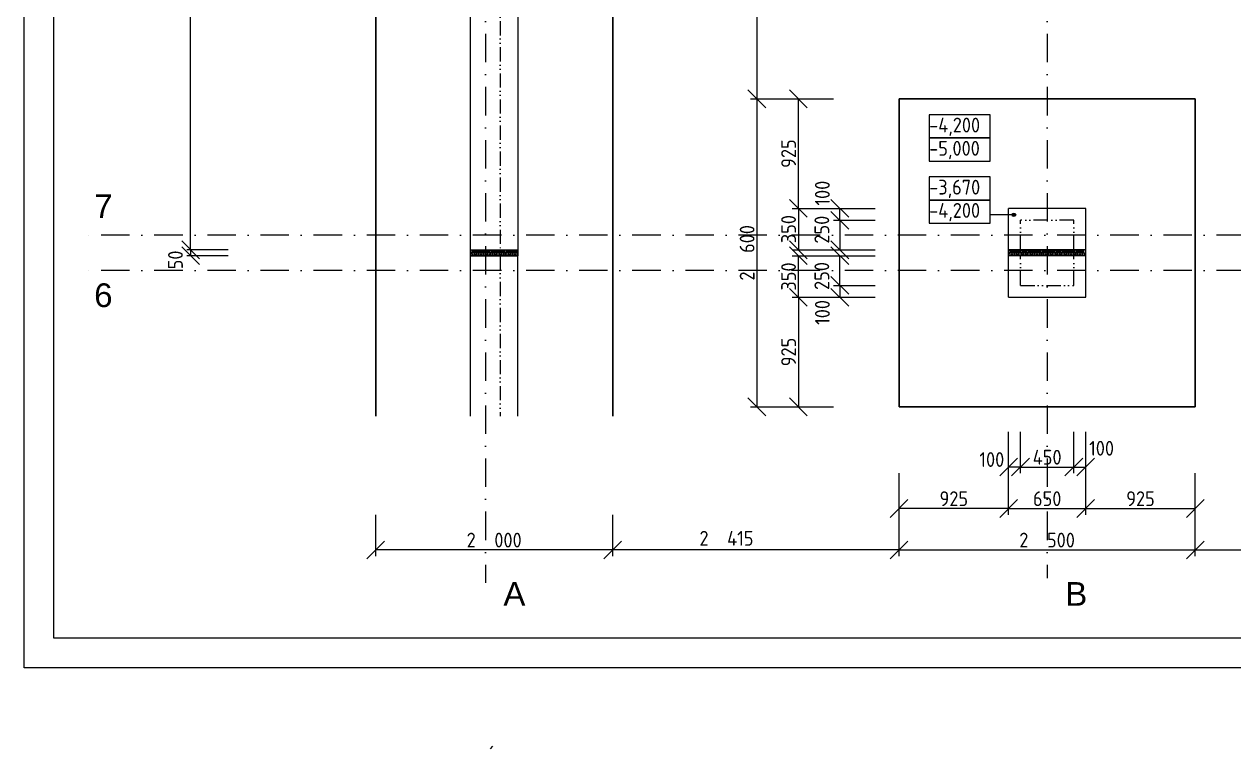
# Model space of a CAD drawing. Extents: x 4511820 to 5180432, y -1526536 to -944957.
# Drawn here: x 5092167 to 5102372, y -1470620 to -1464503 of the extents above; entities that cross this region are included whole.
import ezdxf

# ---------------------------------------------------------------- set-up
doc = ezdxf.new("R2010")
doc.units = 0
doc.header["$MEASUREMENT"] = 0
doc.linetypes.add('ACAD_ISO12W100', pattern=[22, 12, -3, 0.5, -3, 0.5, -3])
doc.linetypes.add('BODKOCIARKOVANA_3', pattern=[5.6, 3, -1.3, 0, -1.3])
doc.layers.get('0').update_dxf_attribs({"linetype": 'CONTINUOUS'})
doc.layers.get('Defpoints').update_dxf_attribs({"color": 61, "linetype": 'CONTINUOUS'})
for name, color, linetype in [('KÓTY', 4, 'CONTINUOUS'), ('MÚRY', 1, 'CONTINUOUS'), ('osi', 253, 'CONTINUOUS'), ('TENKÁ', 7, 'CONTINUOUS'), ('ZARIADENIE', 47, 'CONTINUOUS'), ('ŠRAFY', 82, 'CONTINUOUS')]:
    doc.layers.add(name, color=color, linetype=linetype)
doc.styles.add('styl1', font='arial.ttf')
doc.styles.add('STYLE1', font='isocp.shx')
doc.dimstyles.new('STANDARD-50', dxfattribs={"dimtxt": 125, "dimasz": 150, "dimexe": 10, "dimexo": 200, "dimgap": 20, "dimtad": 1, "dimdsep": 46, "dimlunit": 6, "dimtxsty": 'STYLE1', "dimblk1": 'OBLIQUE', "dimblk2": 'OBLIQUE', "dimsah": 1, "dimcen": 2.5, "dimse1": 1, "dimse2": 1, "dimadec": 0, "dimazin": 0, "dimtfac": 1, "dimtmove": 1, "dimatfit": 3, "dimldrblk": 'OBLIQUE', "dimfxl": 1, "dimtolj": 1, "dimtzin": 0, "dimarcsym": 0})

# ---------------------------------------------------------------- blocks, each defined once
blk = doc.blocks.new('_OBLIQUE')
at = {"color": 0, "linetype": 'ByBlock'}
blk.add_line((-0.5, -0.5), (0.5, 0.5), dxfattribs=at)
blk = doc.blocks.new('*D37545')
at = {"layer": 'Defpoints', "color": 0}
for p in [(5099497, -1461088), (5098348, -1465133), (5099547, -1465133)]:
    blk.add_point(p, dxfattribs=at)
at = {"layer": 'KÓTY', "color": 0, "lineweight": -2}
blk.add_line((5098348, -1461088), (5098348, -1465133), dxfattribs=at)
at = {"layer": 'KÓTY', "color": 0, "linetype": 'ByBlock', "lineweight": -2, "xscale": 150, "yscale": 150, "zscale": 150}
for p, rotation in [((5098348, -1461088), 90), ((5098348, -1465133), 270)]:
    blk.add_blockref('_OBLIQUE', p, dxfattribs=dict(at, rotation=rotation))
at = {"layer": 'KÓTY', "color": 0, "insert": (5098266, -1463111), "char_height": 125, "attachment_point": 5, "rotation": 90, "style": 'STYLE1'}
blk.add_mtext('\\A1;4ﾠ045', dxfattribs=at)
blk = doc.blocks.new('*D37551')
at = {"layer": 'Defpoints', "color": 0}
for p in [(5100472.5, -1466058), (5098698.5, -1466408), (5100472.5, -1466408)]:
    blk.add_point(p, dxfattribs=at)
at = {"layer": 'KÓTY', "color": 0, "lineweight": -2}
blk.add_line((5098698.5, -1466058), (5098698.5, -1466408), dxfattribs=at)
at = {"layer": 'KÓTY', "color": 0, "linetype": 'ByBlock', "lineweight": -2, "xscale": 150, "yscale": 150, "zscale": 150}
for p, rotation in [((5098698.5, -1466058), 90), ((5098698.5, -1466408), 270)]:
    blk.add_blockref('_OBLIQUE', p, dxfattribs=dict(at, rotation=rotation))
at = {"layer": 'KÓTY', "color": 0, "insert": (5098616, -1466233), "char_height": 125, "attachment_point": 5, "rotation": 90, "style": 'STYLE1'}
blk.add_mtext('\\A1;350', dxfattribs=at)
blk = doc.blocks.new('*D37553')
at = {"layer": 'Defpoints', "color": 0}
for p in [(5100572.5, -1466158), (5099048.5, -1466408), (5100572.5, -1466408)]:
    blk.add_point(p, dxfattribs=at)
at = {"layer": 'KÓTY', "color": 0, "lineweight": -2}
blk.add_line((5099048.5, -1466158), (5099048.5, -1466408), dxfattribs=at)
at = {"layer": 'KÓTY', "color": 0, "linetype": 'ByBlock', "lineweight": -2, "xscale": 150, "yscale": 150, "zscale": 150}
for p, rotation in [((5099048.5, -1466158), 90), ((5099048.5, -1466408), 270)]:
    blk.add_blockref('_OBLIQUE', p, dxfattribs=dict(at, rotation=rotation))
at = {"layer": 'KÓTY', "color": 0, "insert": (5098896.5, -1466237.5), "char_height": 125, "attachment_point": 5, "rotation": 90, "style": 'STYLE1'}
blk.add_mtext('\\A1;250', dxfattribs=at)
blk = doc.blocks.new('*D37554')
at = {"layer": 'Defpoints', "color": 0}
for p in [(5099048.5, -1466058), (5100572.5, -1466058), (5100572.5, -1466158)]:
    blk.add_point(p, dxfattribs=at)
at = {"layer": 'KÓTY', "color": 0, "lineweight": -2}
blk.add_line((5099048.5, -1466158), (5099048.5, -1466058), dxfattribs=at)
at = {"layer": 'KÓTY', "color": 0, "linetype": 'ByBlock', "lineweight": -2, "xscale": 150, "yscale": 150, "zscale": 150}
for p, rotation in [((5099048.5, -1466058), 90), ((5099048.5, -1466158), 270)]:
    blk.add_blockref('_OBLIQUE', p, dxfattribs=dict(at, rotation=rotation))
at = {"layer": 'KÓTY', "color": 0, "insert": (5098901, -1465929.5), "char_height": 125, "attachment_point": 5, "rotation": 90, "style": 'STYLE1'}
blk.add_mtext('\\A1;100', dxfattribs=at)
blk = doc.blocks.new('*D37555')
at = {"layer": 'Defpoints', "color": 0}
for p in [(5098698.5, -1465133), (5100472.5, -1465133), (5100472.5, -1466058)]:
    blk.add_point(p, dxfattribs=at)
at = {"layer": 'KÓTY', "color": 0, "lineweight": -2}
blk.add_line((5098698.5, -1466058), (5098698.5, -1465133), dxfattribs=at)
at = {"layer": 'KÓTY', "color": 0, "linetype": 'ByBlock', "lineweight": -2, "xscale": 150, "yscale": 150, "zscale": 150}
for p, rotation in [((5098698.5, -1465133), 90), ((5098698.5, -1466058), 270)]:
    blk.add_blockref('_OBLIQUE', p, dxfattribs=dict(at, rotation=rotation))
at = {"layer": 'KÓTY', "color": 0, "insert": (5098616, -1465595.5), "char_height": 125, "attachment_point": 5, "rotation": 90, "style": 'STYLE1'}
blk.add_mtext('\\A1;925', dxfattribs=at)
blk = doc.blocks.new('*D37556')
at = {"layer": 'Defpoints', "color": 0}
for p in [(5098698.5, -1466458), (5100472.5, -1466458), (5100472.5, -1466808)]:
    blk.add_point(p, dxfattribs=at)
at = {"layer": 'KÓTY', "color": 0, "lineweight": -2}
blk.add_line((5098698.5, -1466808), (5098698.5, -1466458), dxfattribs=at)
at = {"layer": 'KÓTY', "color": 0, "linetype": 'ByBlock', "lineweight": -2, "xscale": 150, "yscale": 150, "zscale": 150}
for p, rotation in [((5098698.5, -1466458), 90), ((5098698.5, -1466808), 270)]:
    blk.add_blockref('_OBLIQUE', p, dxfattribs=dict(at, rotation=rotation))
at = {"layer": 'KÓTY', "color": 0, "insert": (5098616, -1466633), "char_height": 125, "attachment_point": 5, "rotation": 90, "style": 'STYLE1'}
blk.add_mtext('\\A1;350', dxfattribs=at)
blk = doc.blocks.new('*D37557')
at = {"layer": 'Defpoints', "color": 0}
for p in [(5099048.5, -1466458), (5100572.5, -1466458), (5100572.5, -1466708)]:
    blk.add_point(p, dxfattribs=at)
at = {"layer": 'KÓTY', "color": 0, "lineweight": -2}
blk.add_line((5099048.5, -1466708), (5099048.5, -1466458), dxfattribs=at)
at = {"layer": 'KÓTY', "color": 0, "linetype": 'ByBlock', "lineweight": -2, "xscale": 150, "yscale": 150, "zscale": 150}
for p, rotation in [((5099048.5, -1466458), 90), ((5099048.5, -1466708), 270)]:
    blk.add_blockref('_OBLIQUE', p, dxfattribs=dict(at, rotation=rotation))
at = {"layer": 'KÓTY', "color": 0, "insert": (5098896.5, -1466628.5), "char_height": 125, "attachment_point": 5, "rotation": 90, "style": 'STYLE1'}
blk.add_mtext('\\A1;250', dxfattribs=at)
blk = doc.blocks.new('*D37558')
at = {"layer": 'Defpoints', "color": 0}
for p in [(5100572.5, -1466708), (5099048.5, -1466808), (5100572.5, -1466808)]:
    blk.add_point(p, dxfattribs=at)
at = {"layer": 'KÓTY', "color": 0, "lineweight": -2}
blk.add_line((5099048.5, -1466708), (5099048.5, -1466808), dxfattribs=at)
at = {"layer": 'KÓTY', "color": 0, "linetype": 'ByBlock', "lineweight": -2, "xscale": 150, "yscale": 150, "zscale": 150}
for p, rotation in [((5099048.5, -1466708), 90), ((5099048.5, -1466808), 270)]:
    blk.add_blockref('_OBLIQUE', p, dxfattribs=dict(at, rotation=rotation))
at = {"layer": 'KÓTY', "color": 0, "insert": (5098901, -1466936.5), "char_height": 125, "attachment_point": 5, "rotation": 90, "style": 'STYLE1'}
blk.add_mtext('\\A1;100', dxfattribs=at)
blk = doc.blocks.new('*D37559')
at = {"layer": 'Defpoints', "color": 0}
for p in [(5100472.5, -1466808), (5098698.5, -1467733), (5100472.5, -1467733)]:
    blk.add_point(p, dxfattribs=at)
at = {"layer": 'KÓTY', "color": 0, "lineweight": -2}
blk.add_line((5098698.5, -1466808), (5098698.5, -1467733), dxfattribs=at)
at = {"layer": 'KÓTY', "color": 0, "linetype": 'ByBlock', "lineweight": -2, "xscale": 150, "yscale": 150, "zscale": 150}
for p, rotation in [((5098698.5, -1466808), 90), ((5098698.5, -1467733), 270)]:
    blk.add_blockref('_OBLIQUE', p, dxfattribs=dict(at, rotation=rotation))
at = {"layer": 'KÓTY', "color": 0, "insert": (5098616, -1467270.5), "char_height": 125, "attachment_point": 5, "rotation": 90, "style": 'STYLE1'}
blk.add_mtext('\\A1;925', dxfattribs=at)
blk = doc.blocks.new('*D37567')
at = {"layer": 'Defpoints', "color": 0}
for p in [(5099547.5, -1466726.5), (5100472.5, -1466726.5), (5099547.5, -1468591)]:
    blk.add_point(p, dxfattribs=at)
at = {"layer": 'KÓTY', "color": 0, "lineweight": -2}
blk.add_line((5100472.5, -1468591), (5099547.5, -1468591), dxfattribs=at)
at = {"layer": 'KÓTY', "color": 0, "linetype": 'ByBlock', "lineweight": -2, "xscale": 150, "yscale": 150, "zscale": 150, "rotation": 180}
blk.add_blockref('_OBLIQUE', (5099547.5, -1468591), dxfattribs=at)
at = {"layer": 'KÓTY', "color": 0, "linetype": 'ByBlock', "lineweight": -2, "xscale": 150, "yscale": 150, "zscale": 150}
blk.add_blockref('_OBLIQUE', (5100472.5, -1468591), dxfattribs=at)
at = {"layer": 'KÓTY', "color": 0, "insert": (5100010, -1468508.5), "char_height": 125, "attachment_point": 5, "style": 'STYLE1'}
blk.add_mtext('\\A1;925', dxfattribs=at)
blk = doc.blocks.new('*D37568')
at = {"layer": 'Defpoints', "color": 0}
for p in [(5100572.5, -1466626.5), (5101022.5, -1466626.5), (5101022.5, -1468241)]:
    blk.add_point(p, dxfattribs=at)
at = {"layer": 'KÓTY', "color": 0, "lineweight": -2}
blk.add_line((5100572.5, -1468241), (5101022.5, -1468241), dxfattribs=at)
at = {"layer": 'KÓTY', "color": 0, "linetype": 'ByBlock', "lineweight": -2, "xscale": 150, "yscale": 150, "zscale": 150, "rotation": 180}
blk.add_blockref('_OBLIQUE', (5100572.5, -1468241), dxfattribs=at)
at = {"layer": 'KÓTY', "color": 0, "linetype": 'ByBlock', "lineweight": -2, "xscale": 150, "yscale": 150, "zscale": 150}
blk.add_blockref('_OBLIQUE', (5101022.5, -1468241), dxfattribs=at)
at = {"layer": 'KÓTY', "color": 0, "insert": (5100797.5, -1468158.5), "char_height": 125, "attachment_point": 5, "style": 'STYLE1'}
blk.add_mtext('\\A1;450', dxfattribs=at)
blk = doc.blocks.new('*D37569')
at = {"layer": 'Defpoints', "color": 0}
for p in [(5100472.5, -1466726.5), (5101122.5, -1466726.5), (5101122.5, -1468591)]:
    blk.add_point(p, dxfattribs=at)
at = {"layer": 'KÓTY', "color": 0, "lineweight": -2}
blk.add_line((5100472.5, -1468591), (5101122.5, -1468591), dxfattribs=at)
at = {"layer": 'KÓTY', "color": 0, "linetype": 'ByBlock', "lineweight": -2, "xscale": 150, "yscale": 150, "zscale": 150, "rotation": 180}
blk.add_blockref('_OBLIQUE', (5100472.5, -1468591), dxfattribs=at)
at = {"layer": 'KÓTY', "color": 0, "linetype": 'ByBlock', "lineweight": -2, "xscale": 150, "yscale": 150, "zscale": 150}
blk.add_blockref('_OBLIQUE', (5101122.5, -1468591), dxfattribs=at)
at = {"layer": 'KÓTY', "color": 0, "insert": (5100797.5, -1468508.5), "char_height": 125, "attachment_point": 5, "style": 'STYLE1'}
blk.add_mtext('\\A1;650', dxfattribs=at)
blk = doc.blocks.new('*D37570')
at = {"layer": 'Defpoints', "color": 0}
for p in [(5101122.5, -1466726.5), (5102047.5, -1466726.5), (5102047.5, -1468591)]:
    blk.add_point(p, dxfattribs=at)
at = {"layer": 'KÓTY', "color": 0, "lineweight": -2}
blk.add_line((5101122.5, -1468591), (5102047.5, -1468591), dxfattribs=at)
at = {"layer": 'KÓTY', "color": 0, "linetype": 'ByBlock', "lineweight": -2, "xscale": 150, "yscale": 150, "zscale": 150, "rotation": 180}
blk.add_blockref('_OBLIQUE', (5101122.5, -1468591), dxfattribs=at)
at = {"layer": 'KÓTY', "color": 0, "linetype": 'ByBlock', "lineweight": -2, "xscale": 150, "yscale": 150, "zscale": 150}
blk.add_blockref('_OBLIQUE', (5102047.5, -1468591), dxfattribs=at)
at = {"layer": 'KÓTY', "color": 0, "insert": (5101585, -1468508.5), "char_height": 125, "attachment_point": 5, "style": 'STYLE1'}
blk.add_mtext('\\A1;925', dxfattribs=at)
blk = doc.blocks.new('*D37571')
at = {"layer": 'Defpoints', "color": 0}
for p in [(5101022.5, -1466626.5), (5101122.5, -1466626.5), (5101122.5, -1468241)]:
    blk.add_point(p, dxfattribs=at)
at = {"layer": 'KÓTY', "color": 0, "lineweight": -2}
blk.add_line((5101022.5, -1468241), (5101122.5, -1468241), dxfattribs=at)
at = {"layer": 'KÓTY', "color": 0, "linetype": 'ByBlock', "lineweight": -2, "xscale": 150, "yscale": 150, "zscale": 150, "rotation": 180}
blk.add_blockref('_OBLIQUE', (5101022.5, -1468241), dxfattribs=at)
at = {"layer": 'KÓTY', "color": 0, "linetype": 'ByBlock', "lineweight": -2, "xscale": 150, "yscale": 150, "zscale": 150}
blk.add_blockref('_OBLIQUE', (5101122.5, -1468241), dxfattribs=at)
at = {"layer": 'KÓTY', "color": 0, "insert": (5101256.5, -1468083), "char_height": 125, "attachment_point": 5, "style": 'STYLE1'}
blk.add_mtext('\\A1;100', dxfattribs=at)
blk = doc.blocks.new('*D37572')
at = {"layer": 'Defpoints', "color": 0}
for p in [(5100472.5, -1466626.5), (5100572.5, -1466626.5), (5100472.5, -1468241)]:
    blk.add_point(p, dxfattribs=at)
at = {"layer": 'KÓTY', "color": 0, "lineweight": -2}
blk.add_line((5100572.5, -1468241), (5100472.5, -1468241), dxfattribs=at)
at = {"layer": 'KÓTY', "color": 0, "linetype": 'ByBlock', "lineweight": -2, "xscale": 150, "yscale": 150, "zscale": 150, "rotation": 180}
blk.add_blockref('_OBLIQUE', (5100472.5, -1468241), dxfattribs=at)
at = {"layer": 'KÓTY', "color": 0, "linetype": 'ByBlock', "lineweight": -2, "xscale": 150, "yscale": 150, "zscale": 150}
blk.add_blockref('_OBLIQUE', (5100572.5, -1468241), dxfattribs=at)
at = {"layer": 'KÓTY', "color": 0, "insert": (5100330.5, -1468178), "char_height": 125, "attachment_point": 5, "style": 'STYLE1'}
blk.add_mtext('\\A1;100', dxfattribs=at)
blk = doc.blocks.new('*D37573')
at = {"layer": 'Defpoints', "color": 0}
for p in [(5103497, -1467480), (5102047, -1467580), (5103497, -1468941)]:
    blk.add_point(p, dxfattribs=at)
at = {"layer": 'KÓTY', "color": 0, "lineweight": -2}
blk.add_line((5102047, -1468941), (5103497, -1468941), dxfattribs=at)
at = {"layer": 'KÓTY', "color": 0, "linetype": 'ByBlock', "lineweight": -2, "xscale": 150, "yscale": 150, "zscale": 150, "rotation": 180}
blk.add_blockref('_OBLIQUE', (5102047, -1468941), dxfattribs=at)
at = {"layer": 'KÓTY', "color": 0, "linetype": 'ByBlock', "lineweight": -2, "xscale": 150, "yscale": 150, "zscale": 150}
blk.add_blockref('_OBLIQUE', (5103497, -1468941), dxfattribs=at)
at = {"layer": 'KÓTY', "color": 0, "insert": (5102772, -1468858), "char_height": 125, "attachment_point": 5, "style": 'STYLE1'}
blk.add_mtext('\\A1;1ﾠ450', dxfattribs=at)
blk = doc.blocks.new('*D37576')
at = {"layer": 'Defpoints', "color": 0}
for p in [(5097132, -1467577), (5099547, -1467577), (5097132, -1468941)]:
    blk.add_point(p, dxfattribs=at)
at = {"layer": 'KÓTY', "color": 0, "lineweight": -2}
blk.add_line((5099547, -1468941), (5097132, -1468941), dxfattribs=at)
at = {"layer": 'KÓTY', "color": 0, "linetype": 'ByBlock', "lineweight": -2, "xscale": 150, "yscale": 150, "zscale": 150, "rotation": 180}
blk.add_blockref('_OBLIQUE', (5097132, -1468941), dxfattribs=at)
at = {"layer": 'KÓTY', "color": 0, "linetype": 'ByBlock', "lineweight": -2, "xscale": 150, "yscale": 150, "zscale": 150}
blk.add_blockref('_OBLIQUE', (5099547, -1468941), dxfattribs=at)
at = {"layer": 'KÓTY', "color": 0, "insert": (5098092, -1468843), "char_height": 125, "attachment_point": 5, "style": 'STYLE1'}
blk.add_mtext('\\A1;2ﾠ415', dxfattribs=at)
blk = doc.blocks.new('*D37577')
at = {"layer": 'Defpoints', "color": 0}
for p in [(5095132, -1466377), (5097132, -1466377), (5095132, -1468941)]:
    blk.add_point(p, dxfattribs=at)
at = {"layer": 'KÓTY', "color": 0, "lineweight": -2}
blk.add_line((5097132, -1468941), (5095132, -1468941), dxfattribs=at)
at = {"layer": 'KÓTY', "color": 0, "linetype": 'ByBlock', "lineweight": -2, "xscale": 150, "yscale": 150, "zscale": 150, "rotation": 180}
blk.add_blockref('_OBLIQUE', (5095132, -1468941), dxfattribs=at)
at = {"layer": 'KÓTY', "color": 0, "linetype": 'ByBlock', "lineweight": -2, "xscale": 150, "yscale": 150, "zscale": 150}
blk.add_blockref('_OBLIQUE', (5097132, -1468941), dxfattribs=at)
at = {"layer": 'KÓTY', "color": 0, "insert": (5096132, -1468858), "char_height": 125, "attachment_point": 5, "style": 'STYLE1'}
blk.add_mtext('\\A1;2ﾠ000', dxfattribs=at)
blk = doc.blocks.new('*D37578')
at = {"layer": 'Defpoints', "color": 0}
for p in [(5099547, -1467577), (5102047, -1467577), (5102047, -1468941)]:
    blk.add_point(p, dxfattribs=at)
at = {"layer": 'KÓTY', "color": 0, "lineweight": -2}
blk.add_line((5099547, -1468941), (5102047, -1468941), dxfattribs=at)
at = {"layer": 'KÓTY', "color": 0, "linetype": 'ByBlock', "lineweight": -2, "xscale": 150, "yscale": 150, "zscale": 150, "rotation": 180}
blk.add_blockref('_OBLIQUE', (5099547, -1468941), dxfattribs=at)
at = {"layer": 'KÓTY', "color": 0, "linetype": 'ByBlock', "lineweight": -2, "xscale": 150, "yscale": 150, "zscale": 150}
blk.add_blockref('_OBLIQUE', (5102047, -1468941), dxfattribs=at)
at = {"layer": 'KÓTY', "color": 0, "insert": (5100797, -1468858), "char_height": 125, "attachment_point": 5, "style": 'STYLE1'}
blk.add_mtext('\\A1;2ﾠ500', dxfattribs=at)
blk = doc.blocks.new('*D39346')
at = {"layer": 'Defpoints', "color": 0}
for p in [(5099547, -1465133), (5098348, -1467733), (5099547, -1467733)]:
    blk.add_point(p, dxfattribs=at)
at = {"layer": 'KÓTY', "color": 0, "lineweight": -2}
blk.add_line((5098348, -1465133), (5098348, -1467733), dxfattribs=at)
at = {"layer": 'KÓTY', "color": 0, "linetype": 'ByBlock', "lineweight": -2, "xscale": 150, "yscale": 150, "zscale": 150}
for p, rotation in [((5098348, -1465133), 90), ((5098348, -1467733), 270)]:
    blk.add_blockref('_OBLIQUE', p, dxfattribs=dict(at, rotation=rotation))
at = {"layer": 'KÓTY', "color": 0, "insert": (5098266, -1466433), "char_height": 125, "attachment_point": 5, "rotation": 90, "style": 'STYLE1'}
blk.add_mtext('\\A1;2ﾠ600', dxfattribs=at)
blk = doc.blocks.new('*D55220')
at = {"layer": 'Defpoints', "color": 0}
for p in [(5093571, -1439318), (5095932, -1439318), (5095932, -1466408)]:
    blk.add_point(p, dxfattribs=at)
at = {"layer": 'KÓTY', "color": 0, "lineweight": -2}
blk.add_line((5093571, -1466408), (5093571, -1439318), dxfattribs=at)
at = {"layer": 'KÓTY', "color": 0, "linetype": 'ByBlock', "lineweight": -2, "xscale": 150, "yscale": 150, "zscale": 150}
for p, rotation in [((5093571, -1439318), 90), ((5093571, -1466408), 270)]:
    blk.add_blockref('_OBLIQUE', p, dxfattribs=dict(at, rotation=rotation))
at = {"layer": 'KÓTY', "color": 0, "insert": (5093489, -1452863), "char_height": 125, "attachment_point": 5, "rotation": 90, "style": 'STYLE1'}
blk.add_mtext('\\A1;27ﾠ090', dxfattribs=at)
blk = doc.blocks.new('*D55221')
at = {"layer": 'Defpoints', "color": 0}
for p in [(5093571, -1466458), (5095932, -1466408), (5095932, -1466458)]:
    blk.add_point(p, dxfattribs=at)
at = {"layer": 'KÓTY', "color": 0, "lineweight": -2}
blk.add_line((5093571, -1466408), (5093571, -1466458), dxfattribs=at)
at = {"layer": 'KÓTY', "color": 0, "linetype": 'ByBlock', "lineweight": -2, "xscale": 150, "yscale": 150, "zscale": 150}
for p, rotation in [((5093571, -1466408), 90), ((5093571, -1466458), 270)]:
    blk.add_blockref('_OBLIQUE', p, dxfattribs=dict(at, rotation=rotation))
at = {"layer": 'KÓTY', "color": 0, "insert": (5093443, -1466493), "char_height": 125, "attachment_point": 5, "rotation": 90, "style": 'STYLE1'}
blk.add_mtext('\\A1;50', dxfattribs=at)

msp = doc.modelspace()

# ---------------------------------------------------------------- hatches: boundary and pattern name
at = {"layer": 'KÓTY', "ltscale": 0.25}
msp.add_hatch(color=256, dxfattribs=at).paths.add_polyline_path([(5100502, -1466112, 1), (5100532, -1466112, 1)])

# ---------------------------------------------------------------- linework, layer by layer
at = {"layer": 'KÓTY'}
for p, q in [((5098295.097, -1465133), (5098645.097, -1465133)), ((5098645.097, -1465133), (5098995.097, -1465133)), ((5098645.097, -1466058), (5098995.097, -1466058)), ((5098995.097, -1466058), (5099345.097, -1466058)), ((5098995.097, -1466158), (5099345.097, -1466158)), ((5100517, -1466112), (5100317.816, -1466112)), ((5093888.874, -1466408), (5093538.874, -1466408)), ((5093888.874, -1466458), (5093538.874, -1466458)), ((5098645.097, -1466408), (5098995.097, -1466408)), ((5098645.097, -1466458), (5098995.097, -1466458)), ((5098995.097, -1466408), (5099345.097, -1466408)), ((5098995.097, -1466458), (5099345.097, -1466458)), ((5098995.097, -1466708), (5099345.097, -1466708)), ((5098645.097, -1466808), (5098995.097, -1466808)), ((5098995.097, -1466808), (5099345.097, -1466808)), ((5098295.097, -1467733), (5098645.097, -1467733)), ((5098645.097, -1467733), (5098995.097, -1467733)), ((5098645.097, -1467733), (5098995.097, -1467733)), ((5100472.5, -1468294.403), (5100472.5, -1467944.403)), ((5100572.5, -1468294.403), (5100572.5, -1467944.403)), ((5101022.5, -1468294.403), (5101022.5, -1467944.403)), ((5101122.5, -1468294.403), (5101122.5, -1467944.403)), ((5099547.5, -1468644.403), (5099547.5, -1468294.403)), ((5100472.5, -1468644.403), (5100472.5, -1468294.403)), ((5101122.5, -1468644.403), (5101122.5, -1468294.403)), ((5102047.5, -1468644.403), (5102047.5, -1468294.403)), ((5095132.5, -1468994.403), (5095132.5, -1468644.403)), ((5097132.5, -1468994.403), (5097132.5, -1468644.403)), ((5099547.5, -1468994.403), (5099547.5, -1468644.403)), ((5102047.5, -1468994.403), (5102047.5, -1468644.403))]:
    msp.add_line(p, q, dxfattribs=at)
at = {"layer": 'KÓTY', "ltscale": 0.25}
msp.add_circle((5100517, -1466112), 15, dxfattribs=at)
at = {"layer": 'MÚRY', "linetype": 'Continuous', "lineweight": 30}
for p, q in [((5095132.5, -1439318), (5095132.5, -1467812.5)), ((5097132.5, -1441118), (5097132.5, -1467812.5)), ((5099547.5, -1467733), (5099547.5, -1465133)), ((5099547.5, -1465133), (5102047.5, -1465133)), ((5102047.5, -1467733), (5102047.5, -1465133)), ((5099547.5, -1467733), (5102047.5, -1467733))]:
    msp.add_line(p, q, dxfattribs=at)
at = {"layer": 'osi', "linetype": 'BODKOCIARKOVANA_3', "ltscale": 80}
for p, q in [((5096057.5, -1437250.906), (5096057.5, -1469218.809)), ((5100797.5, -1437250.906), (5100797.5, -1469178.809)), ((5158927.164, -1466283), (5092648, -1466283)), ((5158927.164, -1466583), (5092648, -1466583))]:
    msp.add_line(p, q, dxfattribs=at)
at = {"layer": 'TENKÁ', "color": 7}
for p, q in [((5092166.96, -1469935.424), (5092166.96, -1436577.046)), ((5092416.96, -1469685.424), (5092416.96, -1436827.046)), ((5169682, -1469685.424), (5092416.96, -1469685.424)), ((5169932, -1469935.424), (5092166.96, -1469935.424))]:
    msp.add_line(p, q, dxfattribs=at)
at = {"layer": 'TENKÁ', "linetype": 'Continuous', "lineweight": 25}
for p, q in [((5095932.5, -1466458), (5095932.5, -1440018)), ((5096332.5, -1444256.016), (5096332.5, -1466458)), ((5101122.5, -1466058), (5100472.5, -1466058)), ((5100472.5, -1466808), (5100472.5, -1466058)), ((5101122.5, -1466808), (5101122.5, -1466058)), ((5095932.5, -1466408), (5096332.5, -1466408)), ((5095932.5, -1467812.5), (5095932.5, -1466458)), ((5095932.5, -1466458), (5096332.5, -1466458)), ((5096332.5, -1467812.5), (5096332.5, -1466458)), ((5100572.5, -1466408), (5100472.5, -1466408)), ((5100572.5, -1466458), (5100472.5, -1466458)), ((5101122.5, -1466408), (5100572.5, -1466408)), ((5101122.5, -1466458), (5100572.5, -1466458)), ((5100472.5, -1466808), (5101122.5, -1466808))]:
    msp.add_line(p, q, dxfattribs=at)
at = {"layer": 'TENKÁ', "color": 40, "linetype": 'ACAD_ISO12W100', "ltscale": 10}
for p, q in [((5096182.5, -1444018), (5096182.5, -1466408)), ((5101022.5, -1466158), (5100572.5, -1466158)), ((5100572.5, -1466408), (5100572.5, -1466158)), ((5101022.5, -1466408), (5101022.5, -1466158)), ((5096182.5, -1466458), (5096182.5, -1467812.5)), ((5100572.5, -1466708), (5100572.5, -1466458)), ((5101022.5, -1466708), (5101022.5, -1466458)), ((5100572.5, -1466708), (5101022.5, -1466708))]:
    msp.add_line(p, q, dxfattribs=at)
at = {"layer": 'TENKÁ', "ltscale": 0.25}
for points in [[(5100317.816, -1465463.25), (5100317.816, -1465267), (5099803.184, -1465267), (5099803.184, -1465463.25)], [(5100317.816, -1465659.5), (5100317.816, -1465463.25), (5099803.184, -1465463.25), (5099803.184, -1465659.5)], [(5100317.816, -1465987.5), (5100317.816, -1465791.25), (5099803.184, -1465791.25), (5099803.184, -1465987.5)], [(5100317.816, -1466183.75), (5100317.816, -1465987.5), (5099803.184, -1465987.5), (5099803.184, -1466183.75)]]:
    msp.add_lwpolyline(points, close=True, dxfattribs=at)
at = {"layer": 'ZARIADENIE', "ltscale": 0.25}
msp.add_line((5096118.251, -1470597.41), (5096098.424, -1470619.925), dxfattribs=at)
at = {"layer": 'ŠRAFY'}
for points in [[(5096149.414, -1466411.001, 0.503263342), (5096142.05, -1466420.637), (5096149.012, -1466444.854, -1.328013808), (5096134.5, -1466444.854), (5096141.462, -1466420.637, 1.328013808), (5096126.949, -1466420.637), (5096133.912, -1466444.854, -1.328013808), (5096119.399, -1466444.854), (5096126.361, -1466420.637, 1.328013808), (5096111.848, -1466420.637), (5096118.811, -1466444.854, -1.328013808), (5096104.298, -1466444.854), (5096111.26, -1466420.637, 1.328013808), (5096096.748, -1466420.637), (5096103.71, -1466444.854, -1.328013808), (5096089.197, -1466444.854), (5096096.16, -1466420.637, 1.328013808), (5096081.647, -1466420.637), (5096088.609, -1466444.854, -1.328013808), (5096074.096, -1466444.854), (5096081.059, -1466420.637, 1.328013808), (5096066.546, -1466420.637), (5096073.508, -1466444.854, -1.328013808), (5096058.996, -1466444.854), (5096065.958, -1466420.637, 1.328013808), (5096051.445, -1466420.637), (5096058.408, -1466444.854, -1.328013808), (5096043.895, -1466444.854), (5096050.857, -1466420.637, 1.328013808), (5096036.344, -1466420.637), (5096043.307, -1466444.854, -1.328013808), (5096028.794, -1466444.854), (5096035.756, -1466420.637, 1.328013808), (5096021.244, -1466420.637), (5096028.206, -1466444.854, -1.328013808), (5096013.693, -1466444.854), (5096020.656, -1466420.637, 1.328013808), (5096006.143, -1466420.637), (5096013.105, -1466444.854, -1.328013808), (5095998.592, -1466444.854), (5096005.555, -1466420.637, 1.328013808), (5095991.042, -1466420.637), (5095998.004, -1466444.854, -1.328013808), (5095983.492, -1466444.854), (5095990.454, -1466420.637, 1.328013808), (5095975.941, -1466420.637), (5095982.904, -1466444.854, -1.328013808), (5095968.391, -1466444.854), (5095975.353, -1466420.637, 1.328013808), (5095960.84, -1466420.637), (5095967.803, -1466444.854, -1.328013808), (5095953.29, -1466444.854), (5095960.252, -1466420.637, 1.328013808), (5095945.74, -1466420.637), (5095952.702, -1466444.854, -1.328013808), (5095938.189, -1466444.854), (5095945.152, -1466420.637, 0.716227228), (5095933.414, -1466412.474, 0.716227228)], [(5096332.5, -1466411.265, 0.584789195), (5096323.26, -1466420.637), (5096330.222, -1466444.854, -1.328013808), (5096315.709, -1466444.854), (5096322.672, -1466420.637, 1.328013808), (5096308.159, -1466420.637), (5096315.121, -1466444.854, -1.328013808), (5096300.608, -1466444.854), (5096307.571, -1466420.637, 1.328013808), (5096293.058, -1466420.637), (5096300.02, -1466444.854, -1.328013808), (5096285.508, -1466444.854), (5096292.47, -1466420.637, 1.328013808), (5096277.957, -1466420.637), (5096284.92, -1466444.854, -1.328013808), (5096270.407, -1466444.854), (5096277.369, -1466420.637, 1.328013808), (5096262.856, -1466420.637), (5096269.819, -1466444.854, -1.328013808), (5096255.306, -1466444.854), (5096262.268, -1466420.637, 1.328013808), (5096247.756, -1466420.637), (5096254.718, -1466444.854, -1.328013808), (5096240.205, -1466444.854), (5096247.168, -1466420.637, 1.328013808), (5096232.655, -1466420.637), (5096239.617, -1466444.854, -1.328013808), (5096225.104, -1466444.854), (5096232.067, -1466420.637, 1.328013808), (5096217.554, -1466420.637), (5096224.516, -1466444.854, -1.328013808), (5096210.004, -1466444.854), (5096216.966, -1466420.637, 1.328013808), (5096202.453, -1466420.637), (5096209.416, -1466444.854, -1.328013808), (5096194.903, -1466444.854), (5096201.865, -1466420.637, 1.328013808), (5096187.352, -1466420.637), (5096194.315, -1466444.854, -1.328013808), (5096179.802, -1466444.854), (5096186.764, -1466420.637, 1.328013808), (5096172.252, -1466420.637), (5096179.214, -1466444.854, -1.328013808), (5096164.701, -1466444.854), (5096171.664, -1466420.637, 1.328013808), (5096157.151, -1466420.637), (5096164.113, -1466444.854, -1.328013808), (5096149.6, -1466444.854), (5096156.563, -1466420.637, 0.716227228), (5096144.825, -1466412.474, 0.716227228)], [(5100689.414, -1466411.001, 0.503263342), (5100682.05, -1466420.637), (5100689.012, -1466444.854, -1.328013808), (5100674.5, -1466444.854), (5100681.462, -1466420.637, 1.328013808), (5100666.949, -1466420.637), (5100673.912, -1466444.854, -1.328013808), (5100659.399, -1466444.854), (5100666.361, -1466420.637, 1.328013808), (5100651.848, -1466420.637), (5100658.811, -1466444.854, -1.328013808), (5100644.298, -1466444.854), (5100651.26, -1466420.637, 1.328013808), (5100636.748, -1466420.637), (5100643.71, -1466444.854, -1.328013808), (5100629.197, -1466444.854), (5100636.16, -1466420.637, 1.328013808), (5100621.647, -1466420.637), (5100628.609, -1466444.854, -1.328013808), (5100614.096, -1466444.854), (5100621.059, -1466420.637, 1.328013808), (5100606.546, -1466420.637), (5100613.508, -1466444.854, -1.328013808), (5100598.996, -1466444.854), (5100605.958, -1466420.637, 1.328013808), (5100591.445, -1466420.637), (5100598.408, -1466444.854, -1.328013808), (5100583.895, -1466444.854), (5100590.857, -1466420.637, 1.328013808), (5100576.344, -1466420.637), (5100583.307, -1466444.854, -1.328013808), (5100568.794, -1466444.854), (5100575.756, -1466420.637, 1.328013808), (5100561.244, -1466420.637), (5100568.206, -1466444.854, -1.328013808), (5100553.693, -1466444.854), (5100560.656, -1466420.637, 1.328013808), (5100546.143, -1466420.637), (5100553.105, -1466444.854, -1.328013808), (5100538.592, -1466444.854), (5100545.555, -1466420.637, 1.328013808), (5100531.042, -1466420.637), (5100538.004, -1466444.854, -1.328013808), (5100523.492, -1466444.854), (5100530.454, -1466420.637, 1.328013808), (5100515.941, -1466420.637), (5100522.904, -1466444.854, -1.328013808), (5100508.391, -1466444.854), (5100515.353, -1466420.637, 1.328013808), (5100500.84, -1466420.637), (5100507.803, -1466444.854, -1.328013808), (5100493.29, -1466444.854), (5100500.252, -1466420.637, 1.328013808), (5100485.74, -1466420.637), (5100492.702, -1466444.854, -1.328013808), (5100478.189, -1466444.854), (5100485.152, -1466420.637, 0.716227228), (5100473.414, -1466412.474, 0.716227228)], [(5100900.825, -1466411.001, 0.503263342), (5100893.461, -1466420.637), (5100900.424, -1466444.854, -1.328013808), (5100885.911, -1466444.854), (5100892.873, -1466420.637, 1.328013808), (5100878.36, -1466420.637), (5100885.323, -1466444.854, -1.328013808), (5100870.81, -1466444.854), (5100877.772, -1466420.637, 1.328013808), (5100863.26, -1466420.637), (5100870.222, -1466444.854, -1.328013808), (5100855.709, -1466444.854), (5100862.672, -1466420.637, 1.328013808), (5100848.159, -1466420.637), (5100855.121, -1466444.854, -1.328013808), (5100840.608, -1466444.854), (5100847.571, -1466420.637, 1.328013808), (5100833.058, -1466420.637), (5100840.02, -1466444.854, -1.328013808), (5100825.508, -1466444.854), (5100832.47, -1466420.637, 1.328013808), (5100817.957, -1466420.637), (5100824.92, -1466444.854, -1.328013808), (5100810.407, -1466444.854), (5100817.369, -1466420.637, 1.328013808), (5100802.856, -1466420.637), (5100809.819, -1466444.854, -1.328013808), (5100795.306, -1466444.854), (5100802.268, -1466420.637, 1.328013808), (5100787.756, -1466420.637), (5100794.718, -1466444.854, -1.328013808), (5100780.205, -1466444.854), (5100787.168, -1466420.637, 1.328013808), (5100772.655, -1466420.637), (5100779.617, -1466444.854, -1.328013808), (5100765.104, -1466444.854), (5100772.067, -1466420.637, 1.328013808), (5100757.554, -1466420.637), (5100764.516, -1466444.854, -1.328013808), (5100750.004, -1466444.854), (5100756.966, -1466420.637, 1.328013808), (5100742.453, -1466420.637), (5100749.416, -1466444.854, -1.328013808), (5100734.903, -1466444.854), (5100741.865, -1466420.637, 1.328013808), (5100727.352, -1466420.637), (5100734.315, -1466444.854, -1.328013808), (5100719.802, -1466444.854), (5100726.764, -1466420.637, 1.328013808), (5100712.252, -1466420.637), (5100719.214, -1466444.854, -1.328013808), (5100704.701, -1466444.854), (5100711.664, -1466420.637, 1.328013808), (5100697.151, -1466420.637), (5100704.113, -1466444.854, -1.328013808), (5100689.6, -1466444.854), (5100696.563, -1466420.637, 0.716227228), (5100684.825, -1466412.474, 0.716227228)], [(5101112.237, -1466411.001, 0.503263342), (5101104.872, -1466420.637), (5101111.835, -1466444.854, -1.328013808), (5101097.322, -1466444.854), (5101104.284, -1466420.637, 1.328013808), (5101089.772, -1466420.637), (5101096.734, -1466444.854, -1.328013808), (5101082.221, -1466444.854), (5101089.184, -1466420.637, 1.328013808), (5101074.671, -1466420.637), (5101081.633, -1466444.854, -1.328013808), (5101067.12, -1466444.854), (5101074.083, -1466420.637, 1.328013808), (5101059.57, -1466420.637), (5101066.532, -1466444.854, -1.328013808), (5101052.02, -1466444.854), (5101058.982, -1466420.637, 1.328013808), (5101044.469, -1466420.637), (5101051.432, -1466444.854, -1.328013808), (5101036.919, -1466444.854), (5101043.881, -1466420.637, 1.328013808), (5101029.368, -1466420.637), (5101036.331, -1466444.854, -1.328013808), (5101021.818, -1466444.854), (5101028.78, -1466420.637, 1.328013808), (5101014.268, -1466420.637), (5101021.23, -1466444.854, -1.328013808), (5101006.717, -1466444.854), (5101013.68, -1466420.637, 1.328013808), (5100999.167, -1466420.637), (5101006.129, -1466444.854, -1.328013808), (5100991.616, -1466444.854), (5100998.579, -1466420.637, 1.328013808), (5100984.066, -1466420.637), (5100991.028, -1466444.854, -1.328013808), (5100976.516, -1466444.854), (5100983.478, -1466420.637, 1.328013808), (5100968.965, -1466420.637), (5100975.928, -1466444.854, -1.328013808), (5100961.415, -1466444.854), (5100968.377, -1466420.637, 1.328013808), (5100953.864, -1466420.637), (5100960.827, -1466444.854, -1.328013808), (5100946.314, -1466444.854), (5100953.276, -1466420.637, 1.328013808), (5100938.764, -1466420.637), (5100945.726, -1466444.854, -1.328013808), (5100931.213, -1466444.854), (5100938.176, -1466420.637, 1.328013808), (5100923.663, -1466420.637), (5100930.625, -1466444.854, -1.328013808), (5100916.112, -1466444.854), (5100923.075, -1466420.637, 1.328013808), (5100908.562, -1466420.637), (5100915.524, -1466444.854, -1.328013808), (5100901.012, -1466444.854), (5100907.974, -1466420.637, 0.716227228), (5100896.237, -1466412.474, 0.716227228)]]:
    msp.add_lwpolyline(points, format="xyb", dxfattribs=at).dxf.unprotected_set("ltscale", 0)

# ---------------------------------------------------------------- texts
at = {"layer": 'TENKÁ', "ltscale": 0.25}
for s, height, style, p in [('-4,200', 125, 'STYLE1', (5099802.073, -1465417.201)), ('-5,000', 125, 'STYLE1', (5099802.073, -1465613.451)), ('-3,670', 125, 'STYLE1', (5099802.073, -1465941.451)), ('7', 200, 'styl1', (5092757.144, -1466140.097)), ('-4,200', 125, 'STYLE1', (5099802.073, -1466137.701)), ('6', 200, 'styl1', (5092757.144, -1466890.769)), ('A', 200, 'styl1', (5096209.554, -1469412.207)), ('B', 200, 'styl1', (5100949.554, -1469412.207))]:
    msp.add_text(s, height=height, dxfattribs=dict(at, style=style)).set_placement(p)

# ---------------------------------------------------------------- dimensions: what is measured, and where the dimension line sits
at = {"layer": 'KÓTY'}
for base, p1, p2, angle, picture, middle in [((5093571.135, -1439318), (5095932.5, -1466408), (5095932.5, -1439318), 90, '*D55220', (5093488.592, -1452863)), ((5098348.5, -1465133), (5099497.5, -1461088), (5099547.5, -1465133), 90, '*D37545', (5098265.957, -1463110.5)), ((5098348.5, -1467733), (5099547.5, -1465133), (5099547.5, -1467733), 90, '*D39346', (5098265.957, -1466433)), ((5098698.5, -1465133), (5100472.5, -1466058), (5100472.5, -1465133), 90, '*D37555', (5098616, -1465595.5)), ((5098698.5, -1466408), (5100472.5, -1466058), (5100472.5, -1466408), 90, '*D37551', (5098616, -1466233)), ((5098698.5, -1466458), (5100472.5, -1466808), (5100472.5, -1466458), 270, '*D37556', (5098616, -1466633)), ((5098698.5, -1467733), (5100472.5, -1466808), (5100472.5, -1467733), 270, '*D37559', (5098616, -1467270.5))]:
    dim = msp.add_linear_dim(base=base, p1=p1, p2=p2, angle=angle, dimstyle='STANDARD-50', override={"dimtxsty": 'STYLE1', "dimldrblk": 'OBLIQUE'}, dxfattribs=at)
    dim.commit()
    dim.dimension.update_dxf_attribs({"geometry": picture, "text_midpoint": middle})
for base, p1, p2, angle, picture, middle in [((5099048.5, -1466058), (5100572.5, -1466158), (5100572.5, -1466058), 90, '*D37554', (5098983.5, -1465929.5)), ((5099048.5, -1466408), (5100572.5, -1466158), (5100572.5, -1466408), 90, '*D37553', (5098979, -1466237.5)), ((5093571.135, -1466458), (5095932.5, -1466408), (5095932.5, -1466458), 90, '*D55221', (5093525.564, -1466493.135)), ((5099048.5, -1466458), (5100572.5, -1466708), (5100572.5, -1466458), 270, '*D37557', (5098979, -1466628.5)), ((5099048.5, -1466808), (5100572.5, -1466708), (5100572.5, -1466808), 270, '*D37558', (5098983.5, -1466936.5))]:
    dim = msp.add_linear_dim(base=base, p1=p1, p2=p2, angle=angle, dimstyle='STANDARD-50', override={"dimtxsty": 'STYLE1', "dimldrblk": 'OBLIQUE'}, dxfattribs=at)
    dim.commit()
    dim.dimension.update_dxf_attribs({"geometry": picture, "text_midpoint": middle, "dimtype": 160})
for base, p1, p2, picture, middle in [((5095132.5, -1468941), (5097132.5, -1466376.5), (5095132.5, -1466376.5), '*D37577', (5096132.5, -1468858.457)), ((5101022.5, -1468241), (5100572.5, -1466626.5), (5101022.5, -1466626.5), '*D37568', (5100797.5, -1468158.5)), ((5099547.5, -1468591), (5100472.5, -1466726.5), (5099547.5, -1466726.5), '*D37567', (5100010, -1468508.5)), ((5101122.5, -1468591), (5100472.5, -1466726.5), (5101122.5, -1466726.5), '*D37569', (5100797.5, -1468508.5)), ((5102047.5, -1468591), (5101122.5, -1466726.5), (5102047.5, -1466726.5), '*D37570', (5101585, -1468508.5)), ((5103497.5, -1468941), (5102047.5, -1467579.948), (5103497.5, -1467479.948), '*D37573', (5102772.5, -1468858.457)), ((5102047.5, -1468941), (5099547.5, -1467576.5), (5102047.5, -1467576.5), '*D37578', (5100797.5, -1468858.457))]:
    dim = msp.add_linear_dim(base=base, p1=p1, p2=p2, dimstyle='STANDARD-50', override={"dimtxsty": 'STYLE1', "dimldrblk": 'OBLIQUE'}, dxfattribs=at)
    dim.commit()
    dim.dimension.update_dxf_attribs({"geometry": picture, "text_midpoint": middle})
for base, p1, p2, picture, middle in [((5100472.5, -1468241), (5100572.5, -1466626.5), (5100472.5, -1466626.5), '*D37572', (5100330.5, -1468260.5)), ((5101122.5, -1468241), (5101022.5, -1466626.5), (5101122.5, -1466626.5), '*D37571', (5101256.5, -1468165.5)), ((5097132.5, -1468941), (5099547.5, -1467576.5), (5097132.5, -1467576.5), '*D37576', (5098092.5, -1468926))]:
    dim = msp.add_linear_dim(base=base, p1=p1, p2=p2, dimstyle='STANDARD-50', override={"dimtxsty": 'STYLE1', "dimldrblk": 'OBLIQUE'}, dxfattribs=at)
    dim.commit()
    dim.dimension.update_dxf_attribs({"geometry": picture, "text_midpoint": middle, "dimtype": 160})

doc.saveas('drawing.dxf')
